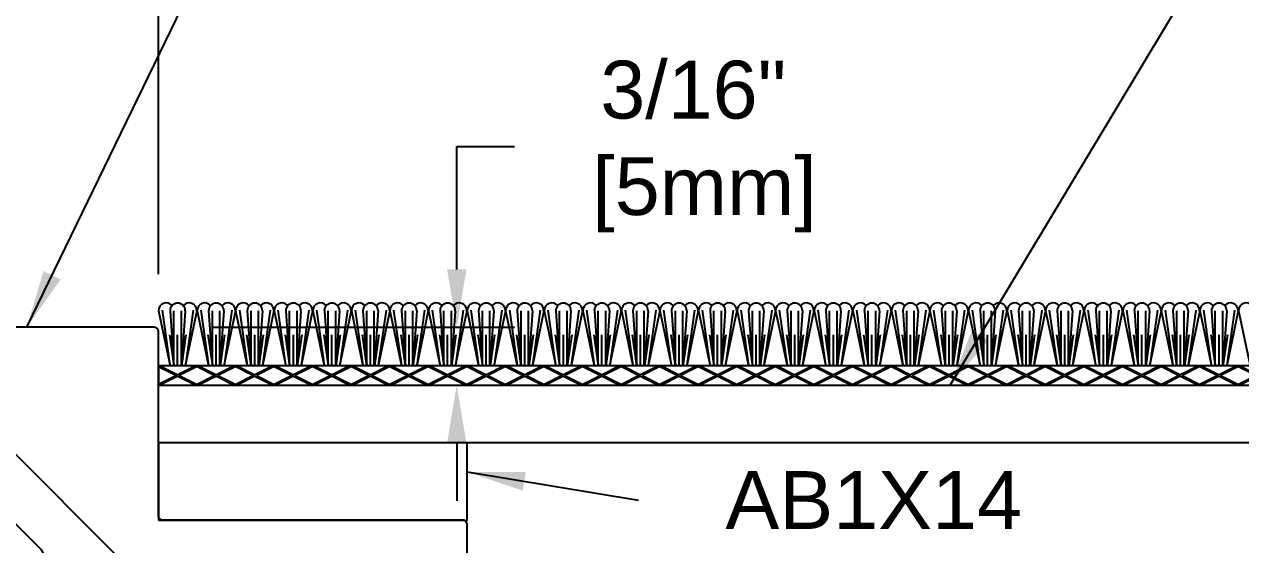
# Model space of a CAD drawing. Header units: inches. Extents: x -2.5 to 41.1, y -5.8 to 5.4.
# Drawn here: x 4.331 to 8.273, y -0.611 to 1.075 of the extents above; entities that cross this region are included whole.
import ezdxf

# ---------------------------------------------------------------- set-up
doc = ezdxf.new("R2010")
doc.units = ezdxf.units.IN
doc.header["$MEASUREMENT"] = 0
for name, color, linetype in [('Conditions', 1, 'Continuous'), ('Dimensions', 3, 'Continuous'), ('Metals', 7, 'Continuous'), ('Text', 2, 'Continuous')]:
    doc.layers.add(name, color=color, linetype=linetype)
doc.styles.add('ARIAL', font='arial.ttf')
doc.dimstyles.new('Arial', dxfattribs={"dimscale": 1.5, "dimtxt": 0.125, "dimasz": 0.125, "dimexe": 0.125, "dimexo": 0.125, "dimgap": 0.125, "dimtad": 0, "dimtih": 1, "dimtoh": 1, "dimdec": 4, "dimzin": 0, "dimdsep": 46, "dimlunit": 4, "dimtxsty": 'ARIAL', "dimcen": 0.125, "dimadec": 0, "dimazin": 0, "dimtfac": 1, "dimtdec": 4, "dimtofl": 0, "dimtmove": 0, "dimatfit": 3, "dimfxl": 0, "dimfrac": 2, "dimtolj": 1, "dimtzin": 0, "dimarcsym": 0})

# ---------------------------------------------------------------- blocks, each defined once
blk = doc.blocks.new('*D11')
at = {"layer": 'Defpoints', "color": 0}
for p in [(11.2656, 4.5514), (3.1659, 0.0837), (11.2656, 0.0937)]:
    blk.add_point(p, dxfattribs=at)
at = {"layer": 'Dimensions', "color": 0, "lineweight": -2}
for p, q in [((3.1659, 0.2712), (3.1659, 4.7389)), ((11.2656, 0.2812), (11.2656, 4.7389)), ((3.3534, 4.5514), (6.4909, 4.5514)), ((11.0781, 4.5514), (7.9407, 4.5514))]:
    blk.add_line(p, q, dxfattribs=at)
at = {"layer": 'Dimensions', "color": 0}
for points in [[(3.3534, 4.5827), (3.3534, 4.5202), (3.1659, 4.5514)], [(11.0781, 4.5827), (11.0781, 4.5202), (11.2656, 4.5514)]]:
    blk.add_solid(points, dxfattribs=at)
at = {"layer": 'Dimensions', "color": 0, "insert": (7.2158, 4.5514), "char_height": 0.1875, "attachment_point": 5, "style": 'ARIAL'}
blk.add_mtext('\\A1;8 1/8"\\P [206mm]', dxfattribs=at)
blk = doc.blocks.new('*D14')
at = {"layer": 'Defpoints', "color": 0}
for p in [(3.9118, 2.4187), (3.9118, 0.0787), (4.7656, 0.0787)]:
    blk.add_point(p, dxfattribs=at)
at = {"layer": 'Dimensions', "color": 0, "lineweight": -2}
for p, q in [((3.9118, 0.2662), (3.9118, 2.6062)), ((4.7656, 0.2662), (4.7656, 2.6062)), ((4.0993, 2.4187), (4.5781, 2.4187)), ((4.7656, 2.4187), (5.1056, 2.4187))]:
    blk.add_line(p, q, dxfattribs=at)
at = {"layer": 'Dimensions', "color": 0}
for points in [[(4.0993, 2.4499), (4.0993, 2.3874), (3.9118, 2.4187)], [(4.5781, 2.4499), (4.5781, 2.3874), (4.7656, 2.4187)]]:
    blk.add_solid(points, dxfattribs=at)
at = {"layer": 'Dimensions', "color": 0, "insert": (5.7576, 2.4187), "char_height": 0.1875, "attachment_point": 5, "style": 'ARIAL'}
blk.add_mtext('\\A1;7/8"\\P [22mm]', dxfattribs=at)
blk = doc.blocks.new('*D15')
at = {"layer": 'Defpoints', "color": 0}
for p in [(3.9118, 3.6001), (11.2656, 0.0937), (3.9118, 0.0787)]:
    blk.add_point(p, dxfattribs=at)
at = {"layer": 'Dimensions', "color": 0, "lineweight": -2}
for p, q in [((3.9118, 0.2662), (3.9118, 3.7876)), ((11.2656, 0.2812), (11.2656, 3.7876)), ((4.0993, 3.6001), (6.8639, 3.6001)), ((11.0781, 3.6001), (8.3136, 3.6001))]:
    blk.add_line(p, q, dxfattribs=at)
at = {"layer": 'Dimensions', "color": 0}
for points in [[(4.0993, 3.6313), (4.0993, 3.5688), (3.9118, 3.6001)], [(11.0781, 3.6313), (11.0781, 3.5688), (11.2656, 3.6001)]]:
    blk.add_solid(points, dxfattribs=at)
at = {"layer": 'Dimensions', "color": 0, "insert": (7.5887, 3.6001), "char_height": 0.1875, "attachment_point": 5, "style": 'ARIAL'}
blk.add_mtext('\\A1;7 3/8"\\P [187mm]', dxfattribs=at)
blk = doc.blocks.new('NBT123')
blk.add_lwpolyline([(-0.985, 0.61, 0.414214), (-1, 0.625), (-1.8238, 0.625, 0.668179), (-1.8344, 0.5994), (-1.1144, -0.1206, 0.198912), (-1.1038, -0.125), (0, -0.125, 0.414214), (0.015, -0.11), (0.015, -0.015, 0.414214), (0, 0), (-0.97, 0, -0.414214), (-0.985, 0.015)], format="xyb", close=True)
blk = doc.blocks.new('AB1X14')
blk.add_lwpolyline([(-0.5, 0), (0.5, 0), (0.5, 0.25), (-0.5, 0.25)], close=True)
blk = doc.blocks.new('*U29')
for p, q in [((6.5, 0.0625), (0, 0.0625)), ((0, 0.0625), (0, 0)), ((0, 0.0603), (0.058, 0.0312)), ((0.0045, 0.0625), (0.0625, 0.0335)), ((0.1205, 0.0625), (0.0625, 0.0335)), ((0.125, 0.0603), (0.067, 0.0312)), ((0.125, 0.0603), (0.183, 0.0312)), ((0.1295, 0.0625), (0.1875, 0.0335)), ((0.2455, 0.0625), (0.1875, 0.0335)), ((0.25, 0.0603), (0.192, 0.0312)), ((0.25, 0.0603), (0.308, 0.0312)), ((0.2545, 0.0625), (0.3125, 0.0335)), ((0.3705, 0.0625), (0.3125, 0.0335)), ((0.375, 0.0603), (0.317, 0.0312)), ((0.375, 0.0603), (0.433, 0.0312)), ((0.3795, 0.0625), (0.4375, 0.0335)), ((0.4955, 0.0625), (0.4375, 0.0335)), ((0.5, 0.0603), (0.442, 0.0312)), ((0.5, 0.0603), (0.558, 0.0312)), ((0.5045, 0.0625), (0.5625, 0.0335)), ((0.6205, 0.0625), (0.5625, 0.0335)), ((0.625, 0.0603), (0.567, 0.0312)), ((0.625, 0.0603), (0.683, 0.0312)), ((0.6295, 0.0625), (0.6875, 0.0335)), ((0.7455, 0.0625), (0.6875, 0.0335)), ((0.75, 0.0603), (0.692, 0.0312)), ((0.75, 0.0603), (0.808, 0.0312)), ((0.7545, 0.0625), (0.8125, 0.0335)), ((0.8705, 0.0625), (0.8125, 0.0335)), ((0.875, 0.0603), (0.817, 0.0312)), ((0.875, 0.0603), (0.933, 0.0312)), ((0.8795, 0.0625), (0.9375, 0.0335)), ((0.9955, 0.0625), (0.9375, 0.0335)), ((1, 0.0603), (0.942, 0.0312)), ((1, 0.0603), (1.058, 0.0312)), ((1.0045, 0.0625), (1.0625, 0.0335)), ((1.1205, 0.0625), (1.0625, 0.0335)), ((1.125, 0.0603), (1.067, 0.0312)), ((1.125, 0.0603), (1.183, 0.0312)), ((1.1295, 0.0625), (1.1875, 0.0335)), ((1.2455, 0.0625), (1.1875, 0.0335)), ((1.25, 0.0603), (1.192, 0.0312)), ((1.25, 0.0603), (1.308, 0.0312)), ((1.2545, 0.0625), (1.3125, 0.0335)), ((1.3705, 0.0625), (1.3125, 0.0335)), ((1.375, 0.0603), (1.317, 0.0312)), ((1.375, 0.0603), (1.433, 0.0312)), ((1.3795, 0.0625), (1.4375, 0.0335)), ((1.4955, 0.0625), (1.4375, 0.0335)), ((1.5, 0.0603), (1.442, 0.0312)), ((1.5, 0.0603), (1.558, 0.0312)), ((1.5045, 0.0625), (1.5625, 0.0335)), ((1.6205, 0.0625), (1.5625, 0.0335)), ((1.625, 0.0603), (1.567, 0.0312)), ((1.625, 0.0603), (1.683, 0.0312)), ((1.6295, 0.0625), (1.6875, 0.0335)), ((1.7455, 0.0625), (1.6875, 0.0335)), ((1.75, 0.0603), (1.692, 0.0312)), ((1.75, 0.0603), (1.808, 0.0312)), ((1.7545, 0.0625), (1.8125, 0.0335)), ((1.8705, 0.0625), (1.8125, 0.0335)), ((1.875, 0.0603), (1.817, 0.0312)), ((1.875, 0.0603), (1.933, 0.0312)), ((1.8795, 0.0625), (1.9375, 0.0335)), ((1.9955, 0.0625), (1.9375, 0.0335)), ((2, 0.0603), (1.942, 0.0312)), ((2, 0.0603), (2.058, 0.0312)), ((2.0045, 0.0625), (2.0625, 0.0335)), ((2.1205, 0.0625), (2.0625, 0.0335)), ((2.125, 0.0603), (2.067, 0.0312)), ((2.125, 0.0603), (2.183, 0.0312)), ((2.1295, 0.0625), (2.1875, 0.0335)), ((2.2455, 0.0625), (2.1875, 0.0335)), ((2.25, 0.0603), (2.192, 0.0312)), ((2.25, 0.0603), (2.308, 0.0312)), ((2.2545, 0.0625), (2.3125, 0.0335)), ((2.3705, 0.0625), (2.3125, 0.0335)), ((2.375, 0.0603), (2.317, 0.0312)), ((2.375, 0.0603), (2.433, 0.0312)), ((2.3795, 0.0625), (2.4375, 0.0335)), ((2.4955, 0.0625), (2.4375, 0.0335)), ((2.5, 0.0603), (2.442, 0.0312)), ((2.5, 0.0603), (2.558, 0.0312)), ((2.5045, 0.0625), (2.5625, 0.0335)), ((2.6205, 0.0625), (2.5625, 0.0335)), ((2.625, 0.0603), (2.567, 0.0312)), ((2.625, 0.0603), (2.683, 0.0312)), ((2.6295, 0.0625), (2.6875, 0.0335)), ((2.7455, 0.0625), (2.6875, 0.0335)), ((2.75, 0.0603), (2.692, 0.0312)), ((2.75, 0.0603), (2.808, 0.0312)), ((2.7545, 0.0625), (2.8125, 0.0335)), ((2.8705, 0.0625), (2.8125, 0.0335)), ((2.875, 0.0603), (2.817, 0.0312)), ((2.875, 0.0603), (2.933, 0.0312)), ((2.8795, 0.0625), (2.9375, 0.0335)), ((2.9955, 0.0625), (2.9375, 0.0335)), ((3, 0.0603), (2.942, 0.0312)), ((3, 0.0603), (3.058, 0.0312)), ((3.0045, 0.0625), (3.0625, 0.0335)), ((3.1205, 0.0625), (3.0625, 0.0335)), ((3.125, 0.0603), (3.067, 0.0312)), ((3.125, 0.0603), (3.183, 0.0312)), ((3.1295, 0.0625), (3.1875, 0.0335)), ((3.2455, 0.0625), (3.1875, 0.0335)), ((3.25, 0.0603), (3.192, 0.0312)), ((3.25, 0.0603), (3.308, 0.0312)), ((3.2545, 0.0625), (3.3125, 0.0335)), ((3.3705, 0.0625), (3.3125, 0.0335)), ((3.375, 0.0603), (3.317, 0.0312)), ((3.375, 0.0603), (3.433, 0.0312)), ((3.3795, 0.0625), (3.4375, 0.0335)), ((3.4955, 0.0625), (3.4375, 0.0335)), ((3.5, 0.0603), (3.442, 0.0312)), ((3.5, 0.0603), (3.558, 0.0312)), ((3.5045, 0.0625), (3.5625, 0.0335)), ((0.058, 0.0312), (0, 0.0022)), ((0, 0), (6.5, 0)), ((0.0625, 0.029), (0.0045, 0)), ((0.0625, 0.029), (0.1205, 0)), ((0.067, 0.0312), (0.125, 0.0022)), ((0.183, 0.0312), (0.125, 0.0022)), ((0.1875, 0.029), (0.1295, 0)), ((0.1875, 0.029), (0.2455, 0)), ((0.192, 0.0312), (0.25, 0.0022)), ((0.308, 0.0312), (0.25, 0.0022)), ((0.3125, 0.029), (0.2545, 0)), ((0.3125, 0.029), (0.3705, 0)), ((0.317, 0.0312), (0.375, 0.0022)), ((0.433, 0.0312), (0.375, 0.0022)), ((0.4375, 0.029), (0.3795, 0)), ((0.4375, 0.029), (0.4955, 0)), ((0.442, 0.0312), (0.5, 0.0022)), ((0.558, 0.0312), (0.5, 0.0022)), ((0.5625, 0.029), (0.5045, 0)), ((0.5625, 0.029), (0.6205, 0)), ((0.567, 0.0312), (0.625, 0.0022)), ((0.683, 0.0312), (0.625, 0.0022)), ((0.6875, 0.029), (0.6295, 0)), ((0.6875, 0.029), (0.7455, 0)), ((0.692, 0.0312), (0.75, 0.0022)), ((0.808, 0.0312), (0.75, 0.0022)), ((0.8125, 0.029), (0.7545, 0)), ((0.8125, 0.029), (0.8705, 0)), ((0.817, 0.0312), (0.875, 0.0022)), ((0.933, 0.0312), (0.875, 0.0022)), ((0.9375, 0.029), (0.8795, 0)), ((0.9375, 0.029), (0.9955, 0)), ((0.942, 0.0312), (1, 0.0022)), ((1.058, 0.0312), (1, 0.0022)), ((1.0625, 0.029), (1.0045, 0)), ((1.0625, 0.029), (1.1205, 0)), ((1.067, 0.0312), (1.125, 0.0022)), ((1.183, 0.0312), (1.125, 0.0022)), ((1.1875, 0.029), (1.1295, 0)), ((1.1875, 0.029), (1.2455, 0)), ((1.192, 0.0312), (1.25, 0.0022)), ((1.308, 0.0312), (1.25, 0.0022)), ((1.3125, 0.029), (1.2545, 0)), ((1.3125, 0.029), (1.3705, 0)), ((1.317, 0.0312), (1.375, 0.0022)), ((1.433, 0.0312), (1.375, 0.0022)), ((1.4375, 0.029), (1.3795, 0)), ((1.4375, 0.029), (1.4955, 0)), ((1.442, 0.0312), (1.5, 0.0022)), ((1.558, 0.0312), (1.5, 0.0022)), ((1.5625, 0.029), (1.5045, 0)), ((1.5625, 0.029), (1.6205, 0)), ((1.567, 0.0312), (1.625, 0.0022)), ((1.683, 0.0312), (1.625, 0.0022)), ((1.6875, 0.029), (1.6295, 0)), ((1.6875, 0.029), (1.7455, 0)), ((1.692, 0.0312), (1.75, 0.0022)), ((1.808, 0.0312), (1.75, 0.0022)), ((1.8125, 0.029), (1.7545, 0)), ((1.8125, 0.029), (1.8705, 0)), ((1.817, 0.0312), (1.875, 0.0022)), ((1.933, 0.0312), (1.875, 0.0022)), ((1.9375, 0.029), (1.8795, 0)), ((1.9375, 0.029), (1.9955, 0)), ((1.942, 0.0312), (2, 0.0022)), ((2.058, 0.0312), (2, 0.0022)), ((2.0625, 0.029), (2.0045, 0)), ((2.0625, 0.029), (2.1205, 0)), ((2.067, 0.0312), (2.125, 0.0022)), ((2.183, 0.0312), (2.125, 0.0022)), ((2.1875, 0.029), (2.1295, 0)), ((2.1875, 0.029), (2.2455, 0)), ((2.192, 0.0312), (2.25, 0.0022)), ((2.308, 0.0312), (2.25, 0.0022)), ((2.3125, 0.029), (2.2545, 0)), ((2.3125, 0.029), (2.3705, 0)), ((2.317, 0.0312), (2.375, 0.0022)), ((2.433, 0.0312), (2.375, 0.0022)), ((2.4375, 0.029), (2.3795, 0)), ((2.4375, 0.029), (2.4955, 0)), ((2.442, 0.0312), (2.5, 0.0022)), ((2.558, 0.0312), (2.5, 0.0022)), ((2.5625, 0.029), (2.5045, 0)), ((2.5625, 0.029), (2.6205, 0)), ((2.567, 0.0312), (2.625, 0.0022)), ((2.683, 0.0312), (2.625, 0.0022)), ((2.6875, 0.029), (2.6295, 0)), ((2.6875, 0.029), (2.7455, 0)), ((2.692, 0.0312), (2.75, 0.0022)), ((2.808, 0.0312), (2.75, 0.0022)), ((2.8125, 0.029), (2.7545, 0)), ((2.8125, 0.029), (2.8705, 0)), ((2.817, 0.0312), (2.875, 0.0022)), ((2.933, 0.0312), (2.875, 0.0022)), ((2.9375, 0.029), (2.8795, 0)), ((2.9375, 0.029), (2.9955, 0)), ((2.942, 0.0312), (3, 0.0022)), ((3.058, 0.0312), (3, 0.0022)), ((3.0625, 0.029), (3.0045, 0)), ((3.0625, 0.029), (3.1205, 0)), ((3.067, 0.0312), (3.125, 0.0022)), ((3.183, 0.0312), (3.125, 0.0022)), ((3.1875, 0.029), (3.1295, 0)), ((3.1875, 0.029), (3.2455, 0)), ((3.192, 0.0312), (3.25, 0.0022)), ((3.308, 0.0312), (3.25, 0.0022)), ((3.3125, 0.029), (3.2545, 0)), ((3.3125, 0.029), (3.3705, 0)), ((3.317, 0.0312), (3.375, 0.0022)), ((3.433, 0.0312), (3.375, 0.0022)), ((3.4375, 0.029), (3.3795, 0)), ((3.4375, 0.029), (3.4955, 0)), ((3.442, 0.0312), (3.5, 0.0022)), ((3.558, 0.0312), (3.5, 0.0022)), ((3.5625, 0.029), (3.5045, 0))]:
    blk.add_line(p, q)
for points in [[(-0.0001, 0.2412), (0.0373, 0.0625)], [(0.0119, 0.243), (0.0369, 0.0642)], [(0.0374, 0.2412), (0.0499, 0.0625)], [(0.0499, 0.0625), (0.0499, 0.2412)], [(0.0742, 0.0625), (0.0742, 0.2412)], [(0.0867, 0.2412), (0.0742, 0.0625)], [(0.1242, 0.2412), (0.0868, 0.0625)], [(0.1122, 0.243), (0.0872, 0.0642)], [(0.1249, 0.2412), (0.1623, 0.0625)], [(0.1369, 0.243), (0.1619, 0.0642)], [(0.1624, 0.2412), (0.1749, 0.0625)], [(0.1749, 0.0625), (0.1749, 0.2412)], [(0.1992, 0.0625), (0.1992, 0.2412)], [(0.2117, 0.2412), (0.1992, 0.0625)], [(0.2492, 0.2412), (0.2118, 0.0625)], [(0.2372, 0.243), (0.2122, 0.0642)], [(0.2499, 0.2412), (0.2873, 0.0625)], [(0.2619, 0.243), (0.2869, 0.0642)], [(0.2874, 0.2412), (0.2999, 0.0625)], [(0.2999, 0.0625), (0.2999, 0.2412)], [(0.3242, 0.0625), (0.3242, 0.2412)], [(0.3367, 0.2412), (0.3242, 0.0625)], [(0.3742, 0.2412), (0.3368, 0.0625)], [(0.3622, 0.243), (0.3372, 0.0642)], [(0.3749, 0.2412), (0.4123, 0.0625)], [(0.3869, 0.243), (0.4119, 0.0642)], [(0.4124, 0.2412), (0.4249, 0.0625)], [(0.4249, 0.0625), (0.4249, 0.2412)], [(0.4492, 0.0625), (0.4492, 0.2412)], [(0.4617, 0.2412), (0.4492, 0.0625)], [(0.4992, 0.2412), (0.4618, 0.0625)], [(0.4872, 0.243), (0.4622, 0.0642)], [(0.4999, 0.2412), (0.5373, 0.0625)], [(0.5119, 0.243), (0.5369, 0.0642)], [(0.5374, 0.2412), (0.5499, 0.0625)], [(0.5499, 0.0625), (0.5499, 0.2412)], [(0.5742, 0.0625), (0.5742, 0.2412)], [(0.5867, 0.2412), (0.5742, 0.0625)], [(0.6242, 0.2412), (0.5868, 0.0625)], [(0.6122, 0.243), (0.5872, 0.0642)], [(0.6249, 0.2412), (0.6623, 0.0625)], [(0.6369, 0.243), (0.6619, 0.0642)], [(0.6624, 0.2412), (0.6749, 0.0625)], [(0.6749, 0.0625), (0.6749, 0.2412)], [(0.6992, 0.0625), (0.6992, 0.2412)], [(0.7117, 0.2412), (0.6992, 0.0625)], [(0.7492, 0.2412), (0.7118, 0.0625)], [(0.7372, 0.243), (0.7122, 0.0642)], [(0.7499, 0.2412), (0.7873, 0.0625)], [(0.7619, 0.243), (0.7869, 0.0642)], [(0.7874, 0.2412), (0.7999, 0.0625)], [(0.7999, 0.0625), (0.7999, 0.2412)], [(0.8242, 0.0625), (0.8242, 0.2412)], [(0.8367, 0.2412), (0.8242, 0.0625)], [(0.8742, 0.2412), (0.8368, 0.0625)], [(0.8622, 0.243), (0.8372, 0.0642)], [(0.8749, 0.2412), (0.9123, 0.0625)], [(0.8869, 0.243), (0.9119, 0.0642)], [(0.9124, 0.2412), (0.9249, 0.0625)], [(0.9249, 0.0625), (0.9249, 0.2412)], [(0.9492, 0.0625), (0.9492, 0.2412)], [(0.9617, 0.2412), (0.9492, 0.0625)], [(0.9992, 0.2412), (0.9618, 0.0625)], [(0.9872, 0.243), (0.9622, 0.0642)], [(0.9999, 0.2412), (1.0373, 0.0625)], [(1.0119, 0.243), (1.0369, 0.0642)], [(1.0374, 0.2412), (1.0499, 0.0625)], [(1.0499, 0.0625), (1.0499, 0.2412)], [(1.0742, 0.0625), (1.0742, 0.2412)], [(1.0867, 0.2412), (1.0742, 0.0625)], [(1.1242, 0.2412), (1.0868, 0.0625)], [(1.1122, 0.243), (1.0872, 0.0642)], [(1.1249, 0.2412), (1.1623, 0.0625)], [(1.1369, 0.243), (1.1619, 0.0642)], [(1.1624, 0.2412), (1.1749, 0.0625)], [(1.1749, 0.0625), (1.1749, 0.2412)], [(1.1992, 0.0625), (1.1992, 0.2412)], [(1.2117, 0.2412), (1.1992, 0.0625)], [(1.2492, 0.2412), (1.2118, 0.0625)], [(1.2372, 0.243), (1.2122, 0.0642)], [(1.2499, 0.2412), (1.2873, 0.0625)], [(1.2619, 0.243), (1.2869, 0.0642)], [(1.2874, 0.2412), (1.2999, 0.0625)], [(1.2999, 0.0625), (1.2999, 0.2412)], [(1.3242, 0.0625), (1.3242, 0.2412)], [(1.3367, 0.2412), (1.3242, 0.0625)], [(1.3742, 0.2412), (1.3368, 0.0625)], [(1.3622, 0.243), (1.3372, 0.0642)], [(1.3749, 0.2412), (1.4123, 0.0625)], [(1.3869, 0.243), (1.4119, 0.0642)], [(1.4124, 0.2412), (1.4249, 0.0625)], [(1.4249, 0.0625), (1.4249, 0.2412)], [(1.4492, 0.0625), (1.4492, 0.2412)], [(1.4617, 0.2412), (1.4492, 0.0625)], [(1.4992, 0.2412), (1.4618, 0.0625)], [(1.4872, 0.243), (1.4622, 0.0642)], [(1.4999, 0.2412), (1.5373, 0.0625)], [(1.5119, 0.243), (1.5369, 0.0642)], [(1.5374, 0.2412), (1.5499, 0.0625)], [(1.5499, 0.0625), (1.5499, 0.2412)], [(1.5742, 0.0625), (1.5742, 0.2412)], [(1.5867, 0.2412), (1.5742, 0.0625)], [(1.6242, 0.2412), (1.5868, 0.0625)], [(1.6122, 0.243), (1.5872, 0.0642)], [(1.6249, 0.2412), (1.6623, 0.0625)], [(1.6369, 0.243), (1.6619, 0.0642)], [(1.6624, 0.2412), (1.6749, 0.0625)], [(1.6749, 0.0625), (1.6749, 0.2412)], [(1.6992, 0.0625), (1.6992, 0.2412)], [(1.7117, 0.2412), (1.6992, 0.0625)], [(1.7492, 0.2412), (1.7118, 0.0625)], [(1.7372, 0.243), (1.7122, 0.0642)], [(1.7499, 0.2412), (1.7873, 0.0625)], [(1.7619, 0.243), (1.7869, 0.0642)], [(1.7874, 0.2412), (1.7999, 0.0625)], [(1.7999, 0.0625), (1.7999, 0.2412)], [(1.8242, 0.0625), (1.8242, 0.2412)], [(1.8367, 0.2412), (1.8242, 0.0625)], [(1.8742, 0.2412), (1.8368, 0.0625)], [(1.8622, 0.243), (1.8372, 0.0642)], [(1.8749, 0.2412), (1.9123, 0.0625)], [(1.8869, 0.243), (1.9119, 0.0642)], [(1.9124, 0.2412), (1.9249, 0.0625)], [(1.9249, 0.0625), (1.9249, 0.2412)], [(1.9492, 0.0625), (1.9492, 0.2412)], [(1.9617, 0.2412), (1.9492, 0.0625)], [(1.9992, 0.2412), (1.9618, 0.0625)], [(1.9872, 0.243), (1.9622, 0.0642)], [(1.9999, 0.2412), (2.0373, 0.0625)], [(2.0119, 0.243), (2.0369, 0.0642)], [(2.0374, 0.2412), (2.0499, 0.0625)], [(2.0499, 0.0625), (2.0499, 0.2412)], [(2.0742, 0.0625), (2.0742, 0.2412)], [(2.0867, 0.2412), (2.0742, 0.0625)], [(2.1242, 0.2412), (2.0868, 0.0625)], [(2.1122, 0.243), (2.0872, 0.0642)], [(2.1249, 0.2412), (2.1623, 0.0625)], [(2.1369, 0.243), (2.1619, 0.0642)], [(2.1624, 0.2412), (2.1749, 0.0625)], [(2.1749, 0.0625), (2.1749, 0.2412)], [(2.1992, 0.0625), (2.1992, 0.2412)], [(2.2117, 0.2412), (2.1992, 0.0625)], [(2.2492, 0.2412), (2.2118, 0.0625)], [(2.2372, 0.243), (2.2122, 0.0642)], [(2.2499, 0.2412), (2.2873, 0.0625)], [(2.2619, 0.243), (2.2869, 0.0642)], [(2.2874, 0.2412), (2.2999, 0.0625)], [(2.2999, 0.0625), (2.2999, 0.2412)], [(2.3242, 0.0625), (2.3242, 0.2412)], [(2.3367, 0.2412), (2.3242, 0.0625)], [(2.3742, 0.2412), (2.3368, 0.0625)], [(2.3622, 0.243), (2.3372, 0.0642)], [(2.3749, 0.2412), (2.4123, 0.0625)], [(2.3869, 0.243), (2.4119, 0.0642)], [(2.4124, 0.2412), (2.4249, 0.0625)], [(2.4249, 0.0625), (2.4249, 0.2412)], [(2.4492, 0.0625), (2.4492, 0.2412)], [(2.4617, 0.2412), (2.4492, 0.0625)], [(2.4992, 0.2412), (2.4618, 0.0625)], [(2.4872, 0.243), (2.4622, 0.0642)], [(2.4999, 0.2412), (2.5373, 0.0625)], [(2.5119, 0.243), (2.5369, 0.0642)], [(2.5374, 0.2412), (2.5499, 0.0625)], [(2.5499, 0.0625), (2.5499, 0.2412)], [(2.5742, 0.0625), (2.5742, 0.2412)], [(2.5867, 0.2412), (2.5742, 0.0625)], [(2.6242, 0.2412), (2.5868, 0.0625)], [(2.6122, 0.243), (2.5872, 0.0642)], [(2.6249, 0.2412), (2.6623, 0.0625)], [(2.6369, 0.243), (2.6619, 0.0642)], [(2.6624, 0.2412), (2.6749, 0.0625)], [(2.6749, 0.0625), (2.6749, 0.2412)], [(2.6992, 0.0625), (2.6992, 0.2412)], [(2.7117, 0.2412), (2.6992, 0.0625)], [(2.7492, 0.2412), (2.7118, 0.0625)], [(2.7372, 0.243), (2.7122, 0.0642)], [(2.7499, 0.2412), (2.7873, 0.0625)], [(2.7619, 0.243), (2.7869, 0.0642)], [(2.7874, 0.2412), (2.7999, 0.0625)], [(2.7999, 0.0625), (2.7999, 0.2412)], [(2.8242, 0.0625), (2.8242, 0.2412)], [(2.8367, 0.2412), (2.8242, 0.0625)], [(2.8742, 0.2412), (2.8368, 0.0625)], [(2.8622, 0.243), (2.8372, 0.0642)], [(2.8749, 0.2412), (2.9123, 0.0625)], [(2.8869, 0.243), (2.9119, 0.0642)], [(2.9124, 0.2412), (2.9249, 0.0625)], [(2.9249, 0.0625), (2.9249, 0.2412)], [(2.9492, 0.0625), (2.9492, 0.2412)], [(2.9617, 0.2412), (2.9492, 0.0625)], [(2.9992, 0.2412), (2.9618, 0.0625)], [(2.9872, 0.243), (2.9622, 0.0642)], [(2.9999, 0.2412), (3.0373, 0.0625)], [(3.0119, 0.243), (3.0369, 0.0642)], [(3.0374, 0.2412), (3.0499, 0.0625)], [(3.0499, 0.0625), (3.0499, 0.2412)], [(3.0742, 0.0625), (3.0742, 0.2412)], [(3.0867, 0.2412), (3.0742, 0.0625)], [(3.1242, 0.2412), (3.0868, 0.0625)], [(3.1122, 0.243), (3.0872, 0.0642)], [(3.1249, 0.2412), (3.1623, 0.0625)], [(3.1369, 0.243), (3.1619, 0.0642)], [(3.1624, 0.2412), (3.1749, 0.0625)], [(3.1749, 0.0625), (3.1749, 0.2412)], [(3.1992, 0.0625), (3.1992, 0.2412)], [(3.2117, 0.2412), (3.1992, 0.0625)], [(3.2492, 0.2412), (3.2118, 0.0625)], [(3.2372, 0.243), (3.2122, 0.0642)], [(3.2499, 0.2412), (3.2873, 0.0625)], [(3.2619, 0.243), (3.2869, 0.0642)], [(3.2874, 0.2412), (3.2999, 0.0625)], [(3.2999, 0.0625), (3.2999, 0.2412)], [(3.3242, 0.0625), (3.3242, 0.2412)], [(3.3367, 0.2412), (3.3242, 0.0625)], [(3.3742, 0.2412), (3.3368, 0.0625)], [(3.3622, 0.243), (3.3372, 0.0642)], [(3.3749, 0.2412), (3.4123, 0.0625)], [(3.3869, 0.243), (3.4119, 0.0642)], [(3.4124, 0.2412), (3.4249, 0.0625)], [(3.4249, 0.0625), (3.4249, 0.2412)], [(3.4492, 0.0625), (3.4492, 0.2412)], [(3.4617, 0.2412), (3.4492, 0.0625)], [(3.4992, 0.2412), (3.4618, 0.0625)], [(3.4872, 0.243), (3.4622, 0.0642)], [(3.4999, 0.2412), (3.5373, 0.0625)], [(0.0352, 0.1625), (0.0495, 0.0625)], [(0.062, 0.0625), (0.062, 0.1625)], [(0.0889, 0.1625), (0.0746, 0.0625)], [(0.1602, 0.1625), (0.1745, 0.0625)], [(0.187, 0.0625), (0.187, 0.1625)], [(0.2139, 0.1625), (0.1996, 0.0625)], [(0.2852, 0.1625), (0.2995, 0.0625)], [(0.312, 0.0625), (0.312, 0.1625)], [(0.3389, 0.1625), (0.3246, 0.0625)], [(0.4102, 0.1625), (0.4245, 0.0625)], [(0.437, 0.0625), (0.437, 0.1625)], [(0.4639, 0.1625), (0.4496, 0.0625)], [(0.5352, 0.1625), (0.5495, 0.0625)], [(0.562, 0.0625), (0.562, 0.1625)], [(0.5889, 0.1625), (0.5746, 0.0625)], [(0.6602, 0.1625), (0.6745, 0.0625)], [(0.687, 0.0625), (0.687, 0.1625)], [(0.7139, 0.1625), (0.6996, 0.0625)], [(0.7852, 0.1625), (0.7995, 0.0625)], [(0.812, 0.0625), (0.812, 0.1625)], [(0.8389, 0.1625), (0.8246, 0.0625)], [(0.9102, 0.1625), (0.9245, 0.0625)], [(0.937, 0.0625), (0.937, 0.1625)], [(0.9639, 0.1625), (0.9496, 0.0625)], [(1.0352, 0.1625), (1.0495, 0.0625)], [(1.062, 0.0625), (1.062, 0.1625)], [(1.0889, 0.1625), (1.0746, 0.0625)], [(1.1602, 0.1625), (1.1745, 0.0625)], [(1.187, 0.0625), (1.187, 0.1625)], [(1.2139, 0.1625), (1.1996, 0.0625)], [(1.2852, 0.1625), (1.2995, 0.0625)], [(1.312, 0.0625), (1.312, 0.1625)], [(1.3389, 0.1625), (1.3246, 0.0625)], [(1.4102, 0.1625), (1.4245, 0.0625)], [(1.437, 0.0625), (1.437, 0.1625)], [(1.4639, 0.1625), (1.4496, 0.0625)], [(1.5352, 0.1625), (1.5495, 0.0625)], [(1.562, 0.0625), (1.562, 0.1625)], [(1.5889, 0.1625), (1.5746, 0.0625)], [(1.6602, 0.1625), (1.6745, 0.0625)], [(1.687, 0.0625), (1.687, 0.1625)], [(1.7139, 0.1625), (1.6996, 0.0625)], [(1.7852, 0.1625), (1.7995, 0.0625)], [(1.812, 0.0625), (1.812, 0.1625)], [(1.8389, 0.1625), (1.8246, 0.0625)], [(1.9102, 0.1625), (1.9245, 0.0625)], [(1.937, 0.0625), (1.937, 0.1625)], [(1.9639, 0.1625), (1.9496, 0.0625)], [(2.0352, 0.1625), (2.0495, 0.0625)], [(2.062, 0.0625), (2.062, 0.1625)], [(2.0889, 0.1625), (2.0746, 0.0625)], [(2.1602, 0.1625), (2.1745, 0.0625)], [(2.187, 0.0625), (2.187, 0.1625)], [(2.2139, 0.1625), (2.1996, 0.0625)], [(2.2852, 0.1625), (2.2995, 0.0625)], [(2.312, 0.0625), (2.312, 0.1625)], [(2.3389, 0.1625), (2.3246, 0.0625)], [(2.4102, 0.1625), (2.4245, 0.0625)], [(2.437, 0.0625), (2.437, 0.1625)], [(2.4639, 0.1625), (2.4496, 0.0625)], [(2.5352, 0.1625), (2.5495, 0.0625)], [(2.562, 0.0625), (2.562, 0.1625)], [(2.5889, 0.1625), (2.5746, 0.0625)], [(2.6602, 0.1625), (2.6745, 0.0625)], [(2.687, 0.0625), (2.687, 0.1625)], [(2.7139, 0.1625), (2.6996, 0.0625)], [(2.7852, 0.1625), (2.7995, 0.0625)], [(2.812, 0.0625), (2.812, 0.1625)], [(2.8389, 0.1625), (2.8246, 0.0625)], [(2.9102, 0.1625), (2.9245, 0.0625)], [(2.937, 0.0625), (2.937, 0.1625)], [(2.9639, 0.1625), (2.9496, 0.0625)], [(3.0352, 0.1625), (3.0495, 0.0625)], [(3.062, 0.0625), (3.062, 0.1625)], [(3.0889, 0.1625), (3.0746, 0.0625)], [(3.1602, 0.1625), (3.1745, 0.0625)], [(3.187, 0.0625), (3.187, 0.1625)], [(3.2139, 0.1625), (3.1996, 0.0625)], [(3.2852, 0.1625), (3.2995, 0.0625)], [(3.312, 0.0625), (3.312, 0.1625)], [(3.3389, 0.1625), (3.3246, 0.0625)], [(3.4102, 0.1625), (3.4245, 0.0625)], [(3.437, 0.0625), (3.437, 0.1625)], [(3.4639, 0.1625), (3.4496, 0.0625)]]:
    blk.add_lwpolyline(points)
for centre, radius, start, end in [((0.0249, 0.2412), 0.025, 41.211, 180), ((0.062, 0.2412), 0.0247, 0, 180), ((0.0992, 0.2412), 0.025, 0, 138.789), ((0.1499, 0.2412), 0.025, 41.211, 180), ((0.187, 0.2412), 0.0247, 0, 180), ((0.2242, 0.2412), 0.025, 0, 138.789), ((0.2749, 0.2412), 0.025, 41.211, 180), ((0.312, 0.2412), 0.0247, 0, 180), ((0.3492, 0.2412), 0.025, 0, 138.789), ((0.3999, 0.2412), 0.025, 41.211, 180), ((0.437, 0.2412), 0.0247, 0, 180), ((0.4742, 0.2412), 0.025, 0, 138.789), ((0.5249, 0.2412), 0.025, 41.211, 180), ((0.562, 0.2412), 0.0247, 0, 180), ((0.5992, 0.2412), 0.025, 0, 138.789), ((0.6499, 0.2412), 0.025, 41.211, 180), ((0.687, 0.2412), 0.0247, 0, 180), ((0.7242, 0.2412), 0.025, 0, 138.789), ((0.7749, 0.2412), 0.025, 41.211, 180), ((0.812, 0.2412), 0.0247, 0, 180), ((0.8492, 0.2412), 0.025, 0, 138.789), ((0.8999, 0.2412), 0.025, 41.211, 180), ((0.937, 0.2412), 0.0247, 0, 180), ((0.9742, 0.2412), 0.025, 0, 138.789), ((1.0249, 0.2412), 0.025, 41.211, 180), ((1.062, 0.2412), 0.0247, 0, 180), ((1.0992, 0.2412), 0.025, 0, 138.789), ((1.1499, 0.2412), 0.025, 41.211, 180), ((1.187, 0.2412), 0.0247, 0, 180), ((1.2242, 0.2412), 0.025, 0, 138.789), ((1.2749, 0.2412), 0.025, 41.211, 180), ((1.312, 0.2412), 0.0247, 0, 180), ((1.3492, 0.2412), 0.025, 0, 138.789), ((1.3999, 0.2412), 0.025, 41.211, 180), ((1.437, 0.2412), 0.0247, 0, 180), ((1.4742, 0.2412), 0.025, 0, 138.789), ((1.5249, 0.2412), 0.025, 41.211, 180), ((1.562, 0.2412), 0.0247, 0, 180), ((1.5992, 0.2412), 0.025, 0, 138.789), ((1.6499, 0.2412), 0.025, 41.211, 180), ((1.687, 0.2412), 0.0247, 0, 180), ((1.7242, 0.2412), 0.025, 0, 138.789), ((1.7749, 0.2412), 0.025, 41.211, 180), ((1.812, 0.2412), 0.0247, 0, 180), ((1.8492, 0.2412), 0.025, 0, 138.789), ((1.8999, 0.2412), 0.025, 41.211, 180), ((1.937, 0.2412), 0.0247, 0, 180), ((1.9742, 0.2412), 0.025, 0, 138.789), ((2.0249, 0.2412), 0.025, 41.211, 180), ((2.062, 0.2412), 0.0247, 0, 180), ((2.0992, 0.2412), 0.025, 0, 138.789), ((2.1499, 0.2412), 0.025, 41.211, 180), ((2.187, 0.2412), 0.0247, 0, 180), ((2.2242, 0.2412), 0.025, 0, 138.789), ((2.2749, 0.2412), 0.025, 41.211, 180), ((2.312, 0.2412), 0.0247, 0, 180), ((2.3492, 0.2412), 0.025, 0, 138.789), ((2.3999, 0.2412), 0.025, 41.211, 180), ((2.437, 0.2412), 0.0247, 0, 180), ((2.4742, 0.2412), 0.025, 0, 138.789), ((2.5249, 0.2412), 0.025, 41.211, 180), ((2.562, 0.2412), 0.0247, 0, 180), ((2.5992, 0.2412), 0.025, 0, 138.789), ((2.6499, 0.2412), 0.025, 41.211, 180), ((2.687, 0.2412), 0.0247, 0, 180), ((2.7242, 0.2412), 0.025, 0, 138.789), ((2.7749, 0.2412), 0.025, 41.211, 180), ((2.812, 0.2412), 0.0247, 0, 180), ((2.8492, 0.2412), 0.025, 0, 138.789), ((2.8999, 0.2412), 0.025, 41.211, 180), ((2.937, 0.2412), 0.0247, 0, 180), ((2.9742, 0.2412), 0.025, 0, 138.789), ((3.0249, 0.2412), 0.025, 41.211, 180), ((3.062, 0.2412), 0.0247, 0, 180), ((3.0992, 0.2412), 0.025, 0, 138.789), ((3.1499, 0.2412), 0.025, 41.211, 180), ((3.187, 0.2412), 0.0247, 0, 180), ((3.2242, 0.2412), 0.025, 0, 138.789), ((3.2749, 0.2412), 0.025, 41.211, 180), ((3.312, 0.2412), 0.0247, 0, 180), ((3.3492, 0.2412), 0.025, 0, 138.789), ((3.3999, 0.2412), 0.025, 41.211, 180), ((3.437, 0.2412), 0.0247, 0, 180), ((3.4742, 0.2412), 0.025, 0, 138.789), ((3.5249, 0.2412), 0.025, 41.211, 180)]:
    blk.add_arc(centre, radius, start, end)
blk = doc.blocks.new('*D30')
at = {"layer": 'Defpoints', "color": 0}
for p in [(4.7506, 0.0937), (5.7321, 0.0937), (4.7656, -0.0938)]:
    blk.add_point(p, dxfattribs=at)
at = {"layer": 'Dimensions', "color": 0, "lineweight": -2}
for p, q in [((5.7321, 0.2812), (5.7321, 0.6792)), ((5.7321, 0.6792), (5.9196, 0.6792)), ((4.9381, 0.0937), (5.9196, 0.0937)), ((4.9531, -0.0938), (5.9196, -0.0938)), ((5.7321, -0.2813), (5.7321, -0.4688))]:
    blk.add_line(p, q, dxfattribs=at)
at = {"layer": 'Dimensions', "color": 0}
for points in [[(5.7009, 0.2812), (5.7634, 0.2812), (5.7321, 0.0937)], [(5.7009, -0.2813), (5.7634, -0.2813), (5.7321, -0.0938)]]:
    blk.add_solid(points, dxfattribs=at)
at = {"layer": 'Dimensions', "color": 0, "insert": (6.4988, 0.6792), "char_height": 0.1875, "attachment_point": 5, "style": 'ARIAL'}
blk.add_mtext('\\A1;3/16"\\P [5mm]', dxfattribs=at)
blk = doc.blocks.new('NBA60110')
blk.add_lwpolyline([(2.1608, 0.0075, 0.267949), (2.1738, 0), (5.085, 0, -0.414214), (5.1, -0.015), (5.1, -0.325, 0.738322), (5.922, -0.5782, 0.436073), (5.9119, -0.5339), (5.8571, -0.5023, 0.388901), (5.8162, -0.5114, -3.172023), (5.8162, -0.1386, 0.388901), (5.8571, -0.1477), (5.9119, -0.1161, 0.436073), (5.922, -0.0718, 0.248202), (5.55, 0.125), (2.246, 0.125, -0.267949), (2.233, 0.1325), (2.221, 0.1533, 0.065543), (2.2186, 0.1564), (1.5044, 0.8706, 0.198912)], format="xyb")

msp = doc.modelspace()

# ---------------------------------------------------------------- hatches: boundary and pattern name
at = {"layer": 'Conditions'}
h = msp.add_hatch(dxfattribs=at)
h.set_pattern_fill('AR-CONC', color=256, scale=0.25, style=0)
h.paths.add_polyline_path([(7.26564, -0.79125, 0.4142136), (7.25564, -0.78125), (6.514, -0.78125), (6.49885, -0.79725), (6.49885, -0.86921), (6.49236, -0.89993, 0.121579), (6.49311, -0.9222), (6.49135, -0.92292), (6.51535, -0.93584), (6.49135, -0.94877), (6.49135, -0.98046), (6.5028, -0.98663), (6.49135, -0.99279), (6.49135, -1.02448), (6.51535, -1.03741), (6.49135, -1.05033), (6.49135, -1.08202), (6.5028, -1.08819), (6.49135, -1.09435), (6.49135, -1.12604), (6.51535, -1.13897), (6.49135, -1.15189), (6.49135, -1.18359), (6.5028, -1.18975), (6.49135, -1.19591), (6.49135, -1.22761), (6.51535, -1.24053), (6.49135, -1.25346), (6.49135, -1.28515), (6.5028, -1.29131), (6.49135, -1.29748), (6.49135, -1.32917), (6.51535, -1.34209), (6.49135, -1.35502), (6.49135, -1.38671), (6.5028, -1.39288), (6.49135, -1.39904), (6.49135, -1.43073), (6.51535, -1.44366), (6.49135, -1.45658), (6.49135, -1.48827), (6.5028, -1.49444), (6.49135, -1.5006), (6.49135, -1.53229), (6.51535, -1.54522), (6.49135, -1.55814), (6.49135, -1.58984), (6.5028, -1.596), (6.49135, -1.60216), (6.49135, -1.63386), (6.51535, -1.64678), (6.49135, -1.65971), (6.49135, -1.6914), (6.5028, -1.69756), (6.49135, -1.70373), (6.49135, -1.73542), (6.51535, -1.74834), (6.49135, -1.76127), (6.49135, -1.79928), (6.5028, -1.80544), (6.49135, -1.81161), (6.49135, -1.8433), (6.51535, -1.85622), (6.49135, -1.86915), (6.49135, -1.90941), (6.5028, -1.91557), (6.49135, -1.92173), (6.49135, -1.95343), (6.51535, -1.96635), (6.49135, -1.97928), (6.49135, -2.01504), (6.5028, -2.0212), (6.49135, -2.02737), (6.49135, -2.05906), (6.51535, -2.07198), (6.49135, -2.08491), (6.49135, -2.1173), (6.5028, -2.12346), (6.49135, -2.12963), (6.49135, -2.16132), (6.51535, -2.17425), (6.49135, -2.18717), (6.49135, -2.21956), (6.5028, -2.22573), (6.49135, -2.23189), (6.49135, -2.26358), (6.51535, -2.27651), (6.49135, -2.28943), (6.49135, -2.32112), (6.5028, -2.32729), (6.49135, -2.33345), (6.49135, -2.33697, -0.084437), (6.48874, -2.35234), (6.43933, -2.49339, -0.709275), (6.41946, -2.49506), (6.36542, -2.3408), (6.36686, -2.34021), (6.34285, -2.32729), (6.36696, -2.31431), (6.36696, -2.28272), (6.35541, -2.27651), (6.36696, -2.27029), (6.36696, -2.238), (6.34285, -2.22503), (6.36695, -2.21205), (6.36695, -2.18046), (6.35541, -2.17425), (6.36695, -2.16804), (6.36695, -2.13574), (6.34285, -2.12277), (6.36695, -2.10979), (6.36694, -2.07819), (6.35541, -2.07198), (6.36694, -2.06578), (6.36694, -2.0301), (6.34285, -2.01713), (6.36694, -2.00417), (6.36694, -1.97255), (6.35541, -1.96635), (6.36693, -1.96015), (6.36693, -1.91997), (6.34285, -1.90701), (6.36693, -1.89404), (6.36693, -1.86242), (6.35541, -1.85622), (6.36693, -1.85003), (6.36692, -1.81208), (6.34285, -1.79913), (6.36692, -1.78617), (6.36692, -1.75454), (6.35541, -1.74834), (6.36692, -1.74215), (6.36691, -1.71052), (6.34285, -1.69756), (6.36691, -1.68461), (6.36691, -1.65297), (6.35541, -1.64678), (6.36691, -1.64059), (6.36691, -1.60895), (6.34285, -1.596), (6.36691, -1.58305), (6.3669, -1.5514), (6.35541, -1.54522), (6.3669, -1.53903), (6.3669, -1.50738), (6.34285, -1.49444), (6.3669, -1.48149), (6.36689, -1.44984), (6.35541, -1.44366), (6.36689, -1.43748), (6.36689, -1.40582), (6.34285, -1.39288), (6.36689, -1.37993), (6.36689, -1.34827), (6.35541, -1.34209), (6.36689, -1.33592), (6.36688, -1.30425), (6.34285, -1.29131), (6.36688, -1.27837), (6.36688, -1.2467), (6.35541, -1.24053), (6.36688, -1.23436), (6.36688, -1.20268), (6.34285, -1.18975), (6.36687, -1.17682), (6.36687, -1.14514), (6.35541, -1.13897), (6.36687, -1.1328), (6.36687, -1.10112), (6.34285, -1.08819), (6.36687, -1.07526), (6.36686, -1.04357), (6.35541, -1.03741), (6.36686, -1.03124), (6.36686, -0.99955), (6.34285, -0.98663), (6.36686, -0.9737), (6.36686, -0.94201), (6.35541, -0.93584), (6.36685, -0.92968), (6.36685, -0.90954, 0.0520878), (6.36585, -0.89993), (6.35935, -0.86921), (6.35935, -0.79725), (6.34421, -0.78125), (5.03837, -0.78125), (5.02323, -0.79725), (5.02323, -0.86921), (5.01673, -0.89993, 0.121579), (5.01748, -0.9222), (5.01573, -0.92292), (5.03973, -0.93584), (5.01573, -0.94877), (5.01573, -0.98046), (5.02717, -0.98663), (5.01573, -0.99279), (5.01573, -1.02448), (5.03973, -1.03741), (5.01573, -1.05033), (5.01573, -1.08202), (5.02717, -1.08819), (5.01573, -1.09435), (5.01573, -1.12604), (5.03973, -1.13897), (5.01573, -1.15189), (5.01573, -1.18359), (5.02717, -1.18975), (5.01573, -1.19591), (5.01573, -1.22761), (5.03973, -1.24053), (5.01573, -1.25346), (5.01573, -1.28515), (5.02717, -1.29131), (5.01573, -1.29748), (5.01573, -1.32917), (5.03973, -1.34209), (5.01573, -1.35502), (5.01573, -1.38671), (5.02717, -1.39288), (5.01573, -1.39904), (5.01573, -1.43073), (5.03973, -1.44366), (5.01573, -1.45658), (5.01573, -1.48827), (5.02717, -1.49444), (5.01573, -1.5006), (5.01573, -1.53229), (5.03973, -1.54522), (5.01573, -1.55814), (5.01573, -1.58984), (5.02717, -1.596), (5.01573, -1.60216), (5.01573, -1.63386), (5.03973, -1.64678), (5.01573, -1.65971), (5.01573, -1.6914), (5.02717, -1.69756), (5.01573, -1.70373), (5.01573, -1.73542), (5.03973, -1.74834), (5.01573, -1.76127), (5.01573, -1.79928), (5.02717, -1.80544), (5.01573, -1.81161), (5.01573, -1.8433), (5.03973, -1.85622), (5.01573, -1.86915), (5.01573, -1.90941), (5.02717, -1.91557), (5.01573, -1.92173), (5.01573, -1.95343), (5.03973, -1.96635), (5.01573, -1.97928), (5.01573, -2.01504), (5.02717, -2.0212), (5.01573, -2.02737), (5.01573, -2.05906), (5.03973, -2.07198), (5.01573, -2.08491), (5.01573, -2.1173), (5.02717, -2.12346), (5.01573, -2.12963), (5.01573, -2.16132), (5.03973, -2.17425), (5.01573, -2.18717), (5.01573, -2.21956), (5.02717, -2.22573), (5.01573, -2.23189), (5.01573, -2.26358), (5.03973, -2.27651), (5.01573, -2.28943), (5.01573, -2.32112), (5.02717, -2.32729), (5.01573, -2.33345), (5.01573, -2.33697, -0.084437), (5.01311, -2.35234), (4.9637, -2.49339, -0.709275), (4.94384, -2.49506), (4.8898, -2.3408), (4.89123, -2.34021), (4.86723, -2.32729), (4.89133, -2.31431), (4.89133, -2.28272), (4.87978, -2.27651), (4.89133, -2.27029), (4.89133, -2.238), (4.86723, -2.22503), (4.89133, -2.21205), (4.89132, -2.18046), (4.87978, -2.17425), (4.89132, -2.16804), (4.89132, -2.13574), (4.86723, -2.12277), (4.89132, -2.10979), (4.89132, -2.07819), (4.87978, -2.07198), (4.89131, -2.06578), (4.89131, -2.0301), (4.86723, -2.01713), (4.89131, -2.00417), (4.89131, -1.97255), (4.87978, -1.96635), (4.89131, -1.96015), (4.8913, -1.91997), (4.86723, -1.90701), (4.8913, -1.89404), (4.8913, -1.86242), (4.87978, -1.85622), (4.8913, -1.85003), (4.8913, -1.81208), (4.86723, -1.79913), (4.89129, -1.78617), (4.89129, -1.75454), (4.87978, -1.74834), (4.89129, -1.74215), (4.89129, -1.71052), (4.86723, -1.69756), (4.89129, -1.68461), (4.89128, -1.65297), (4.87978, -1.64678), (4.89128, -1.64059), (4.89128, -1.60895), (4.86723, -1.596), (4.89128, -1.58305), (4.89128, -1.5514), (4.87978, -1.54522), (4.89127, -1.53903), (4.89127, -1.50738), (4.86723, -1.49444), (4.89127, -1.48149), (4.89127, -1.44984), (4.87978, -1.44366), (4.89127, -1.43748), (4.89126, -1.40582), (4.86723, -1.39288), (4.89126, -1.37993), (4.89126, -1.34827), (4.87978, -1.34209), (4.89126, -1.33592), (4.89126, -1.30425), (4.86723, -1.29131), (4.89125, -1.27837), (4.89125, -1.2467), (4.87978, -1.24053), (4.89125, -1.23436), (4.89125, -1.20268), (4.86723, -1.18975), (4.89125, -1.17682), (4.89124, -1.14514), (4.87978, -1.13897), (4.89124, -1.1328), (4.89124, -1.10112), (4.86723, -1.08819), (4.89124, -1.07526), (4.89124, -1.04357), (4.87978, -1.03741), (4.89123, -1.03124), (4.89123, -0.99955), (4.86723, -0.98663), (4.89123, -0.9737), (4.89123, -0.94201), (4.87978, -0.93584), (4.89123, -0.92968), (4.89123, -0.90954, 0.0520878), (4.89022, -0.89993), (4.88373, -0.86921), (4.88373, -0.79725), (4.86858, -0.78125), (2.73399, -0.78125), (2.7292, -0.80393, 0.1215791), (2.72995, -0.8262), (2.72819, -0.82692), (2.75219, -0.83984), (2.72819, -0.85277), (2.72819, -0.88446), (2.73964, -0.89063), (2.72819, -0.89679), (2.72819, -0.92848), (2.75219, -0.94141), (2.72819, -0.95433), (2.72819, -0.98602), (2.73964, -0.99219), (2.72819, -0.99835), (2.72819, -1.03004), (2.75219, -1.04297), (2.72819, -1.05589), (2.72819, -1.08759), (2.73964, -1.09375), (2.72819, -1.09991), (2.72819, -1.13161), (2.75219, -1.14453), (2.72819, -1.15746), (2.72819, -1.18915), (2.73964, -1.19531), (2.72819, -1.20148), (2.72819, -1.23317), (2.75219, -1.24609), (2.72819, -1.25902), (2.72819, -1.29071), (2.73964, -1.29688), (2.72819, -1.30304), (2.72819, -1.33473), (2.75219, -1.34766), (2.72819, -1.36058), (2.72819, -1.39227), (2.73964, -1.39844), (2.72819, -1.4046), (2.72819, -1.43629), (2.75219, -1.44922), (2.72819, -1.46214), (2.72819, -1.49384), (2.73964, -1.5), (2.72819, -1.50616), (2.72819, -1.53786), (2.75219, -1.55078), (2.72819, -1.56371), (2.72819, -1.5954), (2.73964, -1.60156), (2.72819, -1.60773), (2.72819, -1.63942), (2.75219, -1.65234), (2.72819, -1.66527), (2.72819, -1.68915), (2.73964, -1.69531), (2.72819, -1.70148), (2.72819, -1.73317), (2.75219, -1.74609), (2.72819, -1.75902), (2.72819, -1.79071), (2.73964, -1.79688), (2.72819, -1.80304), (2.72819, -1.83473), (2.75219, -1.84766), (2.72819, -1.86058), (2.72819, -1.89227), (2.73964, -1.89844), (2.72819, -1.9046), (2.72819, -1.93629), (2.75219, -1.94922), (2.72819, -1.96214), (2.72819, -1.99384), (2.73964, -2), (2.72819, -2.00616), (2.72819, -2.03786), (2.75219, -2.05078), (2.72819, -2.06371), (2.72819, -2.0954), (2.73964, -2.10156), (2.72819, -2.10773), (2.72819, -2.13942), (2.75219, -2.15234), (2.72819, -2.16527), (2.72819, -2.19696), (2.73964, -2.20313), (2.72819, -2.20929), (2.72819, -2.24191, -0.084437), (2.72558, -2.25728), (2.67617, -2.39834, -0.709275), (2.6563, -2.4), (2.60631, -2.25728, -0.084437), (2.60369, -2.24191), (2.60369, -2.21605), (2.57969, -2.20313), (2.60369, -2.1902), (2.60369, -2.15851), (2.59225, -2.15234), (2.60369, -2.14618), (2.60369, -2.11449), (2.57969, -2.10156), (2.60369, -2.08864), (2.60369, -2.05694), (2.59225, -2.05078), (2.60369, -2.04462), (2.60369, -2.01292), (2.57969, -2), (2.60369, -1.98708), (2.60369, -1.95538), (2.59225, -1.94922), (2.60369, -1.94306), (2.60369, -1.91136), (2.57969, -1.89844), (2.60369, -1.88551), (2.60369, -1.85382), (2.59225, -1.84766), (2.60369, -1.84149), (2.60369, -1.8098), (2.57969, -1.79688), (2.60369, -1.78395), (2.60369, -1.75226), (2.59225, -1.74609), (2.60369, -1.73993), (2.60369, -1.71605), (2.57969, -1.70312), (2.60369, -1.6902), (2.60369, -1.65851), (2.59225, -1.65234), (2.60369, -1.64618), (2.60369, -1.61449), (2.57969, -1.60156), (2.60369, -1.58864), (2.60369, -1.55694), (2.59225, -1.55078), (2.60369, -1.54462), (2.60369, -1.51292), (2.57969, -1.5), (2.60369, -1.48708), (2.60369, -1.45538), (2.59225, -1.44922), (2.60369, -1.44306), (2.60369, -1.41136), (2.57969, -1.39844), (2.60369, -1.38551), (2.60369, -1.35382), (2.59225, -1.34766), (2.60369, -1.34149), (2.60369, -1.3098), (2.57969, -1.29688), (2.60369, -1.28395), (2.60369, -1.25226), (2.59225, -1.24609), (2.60369, -1.23993), (2.60369, -1.20824), (2.57969, -1.19531), (2.60369, -1.18239), (2.60369, -1.15069), (2.59225, -1.14453), (2.60369, -1.13837), (2.60369, -1.10667), (2.57969, -1.09375), (2.60369, -1.08083), (2.60369, -1.04913), (2.59225, -1.04297), (2.60369, -1.03681), (2.60369, -1.00511), (2.57969, -0.99219), (2.60369, -0.97926), (2.60369, -0.94757), (2.59225, -0.94141), (2.60369, -0.93524), (2.60369, -0.90355), (2.57969, -0.89063), (2.60369, -0.8777), (2.60369, -0.84601), (2.59225, -0.83984), (2.60369, -0.83368), (2.60369, -0.81355, 0.0521265), (2.60269, -0.80393), (2.59789, -0.78125), (2.01594, -0.78125), (2.01594, -0.03125), (0.16594, -0.03125), (0.16594, -4.39858), (7.26564, -4.39858)])
h.paths.add_polyline_path([(0.31711, -1.33213), (1.35693, -1.33213), (1.35693, -0.63127), (0.31711, -0.63127)], flags=24)
h.paths.add_polyline_path([(-0.65795, -3.28939), (1.55202, -3.28939), (1.55202, -2.58718), (-0.65795, -2.58718)], flags=9)
h.paths.add_polyline_path([(2.19488, -3.37054), (4.40485, -3.37054), (4.40485, -2.66833), (2.19488, -2.66833)], flags=24)
h.paths.add_polyline_path([(-0.81821, -2.45764), (1.51505, -2.45764), (1.51505, -1.75671), (-0.81821, -1.75671)], flags=9)

# ---------------------------------------------------------------- linework, layer by layer
at = {"layer": 'Metals'}
msp.add_lwpolyline([(4.76564, -0.09375), (11.01564, -0.09375), (11.01564, -0.28125), (4.76564, -0.28125)], close=True, dxfattribs=at)

# ---------------------------------------------------------------- block references
at = {"layer": 'Conditions'}
msp.add_blockref('*U29', (4.76564, -0.09375), dxfattribs=at)
at = {"layer": 'Metals'}
for name, p in [('NBA60110', (2.16564, -0.78125)), ('NBT123', (5.75064, -0.53125)), ('AB1X14', (5.26564, -0.53125))]:
    msp.add_blockref(name, p, dxfattribs=at)

# ---------------------------------------------------------------- texts
at = {"layer": 'Text', "insert": (6.60273, -0.4661), "char_height": 0.1875, "width": 2.3515419, "attachment_point": 4, "style": 'ARIAL'}
msp.add_mtext('AB1X14', dxfattribs=at)

# ---------------------------------------------------------------- dimensions: what is measured, and where the dimension line sits
at = {"layer": 'Dimensions'}
for base, p1, p2, picture, middle in [((11.26564, 4.55141), (3.16594, 0.08375), (11.26564, 0.09375), '*D11', (7.21579, 4.55141)), ((3.91185, 3.60009), (11.26564, 0.09375), (3.91185, 0.07875), '*D15', (7.58874, 3.60009))]:
    dim = msp.add_linear_dim(base=base, p1=p1, p2=p2, dimstyle='Arial', override={"dimpost": '\\X'}, dxfattribs=at)
    dim.commit()
    dim.dimension.update_dxf_attribs({"geometry": picture, "text_midpoint": middle, "dimtype": 160})
for base, p1, p2, angle, picture, middle in [((3.91185, 2.4187), (4.76564, 0.07875), (3.91185, 0.07875), 180, '*D14', (5.75762, 2.4187)), ((5.73212, 0.09375), (4.76564, -0.09375), (4.75064, 0.09375), 90, '*D30', (6.49881, 0.67922))]:
    dim = msp.add_linear_dim(base=base, p1=p1, p2=p2, angle=angle, dimstyle='Arial', override={"dimpost": '\\X'}, dxfattribs=at)
    dim.commit()
    dim.dimension.update_dxf_attribs({"geometry": picture, "text_midpoint": middle, "dimtype": 160})

# ---------------------------------------------------------------- leaders
at = {"layer": 'Text', "annotation_type": 0, "has_hookline": 1, "hookline_direction": 0}
for points, override, text_width in [([(4.33874, 0.09375), (5.12231, 1.70731), (5.30981, 1.70731)], {"dimgap": 0.1875, "dimtad": 0}, 2.21137), ([(7.3315, -0.09375), (8.40868, 1.70122), (8.59618, 1.70122)], {"dimgap": 0.125, "dimtad": 0}, 2.34912), ([(5.76564, -0.375), (6.32148, -0.4661)], {"dimgap": 0.1875, "dimtad": 0}, 0.9485)]:
    msp.add_leader(points, dimstyle='Arial', override=override, dxfattribs=dict(at, text_width=text_width))

doc.saveas('drawing.dxf')
